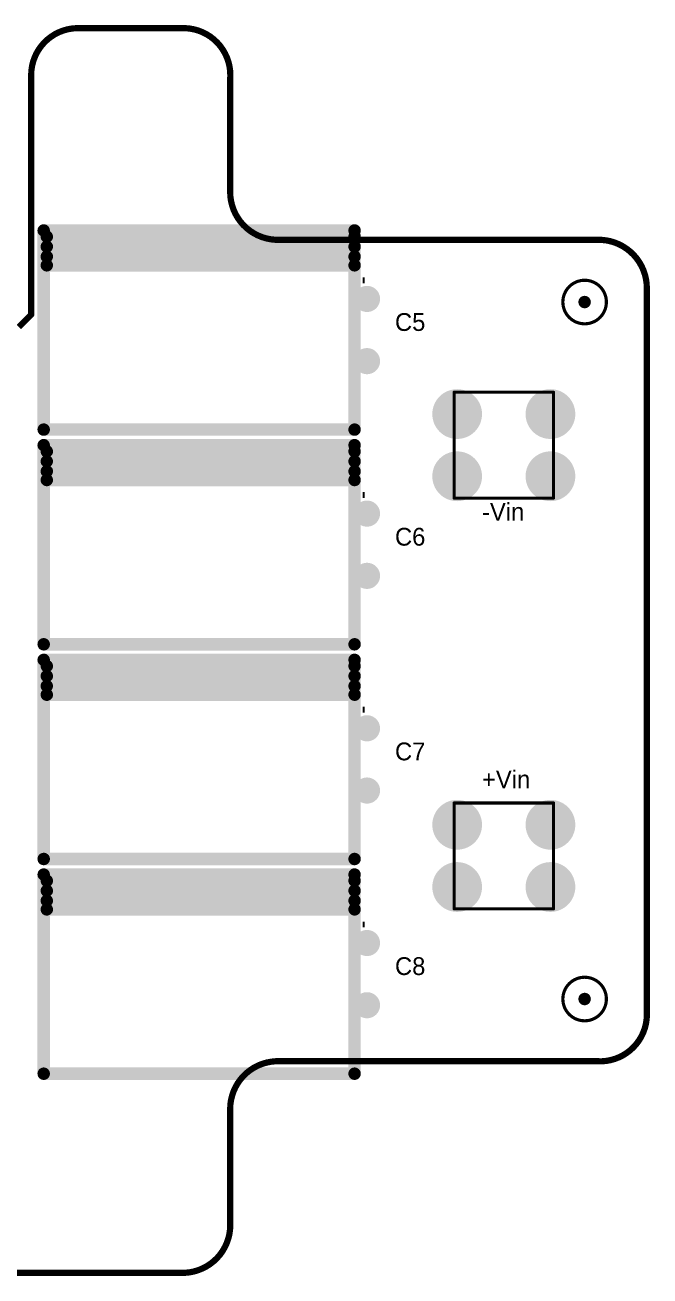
# Model space of a CAD drawing. Extents: x 0 to 137, y 0 to 100.
# Drawn here: x 86.5 to 136.8, y -0.3 to 100.3 of the extents above; entities that cross this region are included whole.
import ezdxf
from ezdxf.enums import TextEntityAlignment as Align

# ---------------------------------------------------------------- set-up
doc = ezdxf.new("R2010")
doc.units = 0
doc.header["$MEASUREMENT"] = 0
for name, color, linetype in [('2DLINES_1', 2, 'Continuous'), ('BOARD_OUTLINE', 1, 'Continuous'), ('COMP_OUTLINE_TOP', 4, 'Continuous'), ('PADLAYER_BOTTOM', 6, 'Continuous'), ('PADLAYER_TOP', 5, 'Continuous'), ('TEXT_1', 3, 'Continuous'), ('TOOL_TOP', 7, 'Continuous')]:
    doc.layers.add(name, color=color, linetype=linetype)

msp = doc.modelspace()

# ---------------------------------------------------------------- linework, layer by layer
at = {"layer": '2DLINES_1', "const_width": 0.25}
for points in [[(129, 70.75), (121, 70.75)], [(121, 70.75), (121, 62.25)], [(129, 70.75), (121, 70.75)], [(121, 70.75), (121, 62.25)], [(129, 70.75), (121, 70.75)], [(121, 70.75), (121, 62.25)], [(129, 62.25), (129, 70.75)], [(129, 62.25), (129, 70.75)], [(129, 62.25), (129, 70.75)], [(121, 62.25), (129, 62.25)], [(121, 62.25), (129, 62.25)], [(121, 62.25), (129, 62.25)], [(129, 37.75), (121, 37.75)], [(121, 37.75), (121, 29.25)], [(129, 37.75), (121, 37.75)], [(121, 37.75), (121, 29.25)], [(129, 37.75), (121, 37.75)], [(121, 37.75), (121, 29.25)], [(129, 29.25), (129, 37.75)], [(129, 29.25), (129, 37.75)], [(129, 29.25), (129, 37.75)], [(121, 29.25), (129, 29.25)], [(121, 29.25), (129, 29.25)], [(121, 29.25), (129, 29.25)]]:
    msp.add_lwpolyline(points, dxfattribs=at)
at = {"layer": '2DLINES_1', "const_width": 0.125}
for points in [[(120.9375, 70.75, 1), (121.0625, 70.75, 1)], [(120.9375, 70.75, 1), (121.0625, 70.75, 1)], [(120.9375, 70.75, 1), (121.0625, 70.75, 1)], [(120.9375, 70.75, 1), (121.0625, 70.75, 1)], [(120.9375, 70.75, 1), (121.0625, 70.75, 1)], [(120.9375, 70.75, 1), (121.0625, 70.75, 1)], [(128.9375, 70.75, 1), (129.0625, 70.75, 1)], [(128.9375, 70.75, 1), (129.0625, 70.75, 1)], [(128.9375, 70.75, 1), (129.0625, 70.75, 1)], [(128.9375, 70.75, 1), (129.0625, 70.75, 1)], [(128.9375, 70.75, 1), (129.0625, 70.75, 1)], [(128.9375, 70.75, 1), (129.0625, 70.75, 1)], [(120.9375, 62.25, 1), (121.0625, 62.25, 1)], [(120.9375, 62.25, 1), (121.0625, 62.25, 1)], [(120.9375, 62.25, 1), (121.0625, 62.25, 1)], [(120.9375, 62.25, 1), (121.0625, 62.25, 1)], [(120.9375, 62.25, 1), (121.0625, 62.25, 1)], [(120.9375, 62.25, 1), (121.0625, 62.25, 1)], [(128.9375, 62.25, 1), (129.0625, 62.25, 1)], [(128.9375, 62.25, 1), (129.0625, 62.25, 1)], [(128.9375, 62.25, 1), (129.0625, 62.25, 1)], [(128.9375, 62.25, 1), (129.0625, 62.25, 1)], [(128.9375, 62.25, 1), (129.0625, 62.25, 1)], [(128.9375, 62.25, 1), (129.0625, 62.25, 1)], [(120.9375, 37.75, 1), (121.0625, 37.75, 1)], [(120.9375, 37.75, 1), (121.0625, 37.75, 1)], [(120.9375, 37.75, 1), (121.0625, 37.75, 1)], [(120.9375, 37.75, 1), (121.0625, 37.75, 1)], [(120.9375, 37.75, 1), (121.0625, 37.75, 1)], [(120.9375, 37.75, 1), (121.0625, 37.75, 1)], [(128.9375, 37.75, 1), (129.0625, 37.75, 1)], [(128.9375, 37.75, 1), (129.0625, 37.75, 1)], [(128.9375, 37.75, 1), (129.0625, 37.75, 1)], [(128.9375, 37.75, 1), (129.0625, 37.75, 1)], [(128.9375, 37.75, 1), (129.0625, 37.75, 1)], [(128.9375, 37.75, 1), (129.0625, 37.75, 1)], [(120.9375, 29.25, 1), (121.0625, 29.25, 1)], [(120.9375, 29.25, 1), (121.0625, 29.25, 1)], [(120.9375, 29.25, 1), (121.0625, 29.25, 1)], [(120.9375, 29.25, 1), (121.0625, 29.25, 1)], [(120.9375, 29.25, 1), (121.0625, 29.25, 1)], [(120.9375, 29.25, 1), (121.0625, 29.25, 1)], [(128.9375, 29.25, 1), (129.0625, 29.25, 1)], [(128.9375, 29.25, 1), (129.0625, 29.25, 1)], [(128.9375, 29.25, 1), (129.0625, 29.25, 1)], [(128.9375, 29.25, 1), (129.0625, 29.25, 1)], [(128.9375, 29.25, 1), (129.0625, 29.25, 1)], [(128.9375, 29.25, 1), (129.0625, 29.25, 1)]]:
    msp.add_lwpolyline(points, format="xyb", close=True, dxfattribs=at)
at = {"layer": 'BOARD_OUTLINE', "const_width": 0.5}
for points in [[(91, 100, 0.43248), (86.99276, 96.23366, 0.015491)], [(99, 100), (91, 100, 0.43248)], [(103.00724, 96.23365, 0.432479), (99, 100)], [(86.99276, 96.23366, 0.015491), (87, 96)], [(103, 96, 0.01549), (103.00724, 96.23365, 0.432479)], [(102.99663, 86.8391, -0.010472), (103, 87)], [(107, 83, -0.426536), (102.99663, 86.8391, -0.010472)], [(132.5, 83), (107, 83, -0.426536)], [(136.50201, 79.12516, 0.423703), (132.5, 83)], [(136.5, 79), (136.50201, 79.12516, 0.423703)], [(136.50723, 20.76635, 0.01549), (136.5, 21)], [(132.5, 17, 0.432479), (136.50723, 20.76635, 0.01549)], [(102.99663, 13.16091, -0.426536), (107, 17)], [(107, 17), (132.5, 17, 0.432479)], [(103, 13, -0.010472), (102.99663, 13.16091, -0.426536)], [(103, 4), (103, 13, -0.010472)], [(99, 0, 0.426536), (103.00337, 3.83909, 0.010472)], [(103.00337, 3.83909, 0.010472), (103, 4)], [(21, 0), (99, 0, 0.426536)]]:
    msp.add_lwpolyline(points, format="xyb", dxfattribs=at)
at = {"layer": 'BOARD_OUTLINE', "const_width": 0.25}
for points in [[(90.875, 100, 1), (91.125, 100, 1)], [(90.875, 100, 1), (91.125, 100, 1)], [(98.875, 100, 1), (99.125, 100, 1)], [(98.875, 100, 1), (99.125, 100, 1)], [(86.86776, 96.23366, 1), (87.11776, 96.23366, 1)], [(86.86776, 96.23366, 1), (87.11776, 96.23366, 1)], [(86.875, 96, 1), (87.125, 96, 1)], [(86.875, 96, 1), (87.125, 96, 1)], [(102.875, 96, 1), (103.125, 96, 1)], [(102.875, 96, 1), (103.125, 96, 1)], [(102.88224, 96.23365, 1), (103.13224, 96.23365, 1)], [(102.88224, 96.23365, 1), (103.13224, 96.23365, 1)], [(102.87163, 86.8391, 1), (103.12163, 86.8391, 1)], [(102.87163, 86.8391, 1), (103.12163, 86.8391, 1)], [(102.875, 87, 1), (103.125, 87, 1)], [(102.875, 87, 1), (103.125, 87, 1)], [(106.875, 83, 1), (107.125, 83, 1)], [(106.875, 83, 1), (107.125, 83, 1)], [(132.375, 83, 1), (132.625, 83, 1)], [(132.375, 83, 1), (132.625, 83, 1)], [(136.375, 79, 1), (136.625, 79, 1)], [(136.375, 79, 1), (136.625, 79, 1)], [(136.37701, 79.12516, 1), (136.62701, 79.12516, 1)], [(136.37701, 79.12516, 1), (136.62701, 79.12516, 1)], [(86.875, 77, 1), (87.125, 77, 1)], [(86.875, 77, 1), (87.125, 77, 1)], [(136.375, 21, 1), (136.625, 21, 1)], [(136.375, 21, 1), (136.625, 21, 1)], [(136.38223, 20.76635, 1), (136.63223, 20.76635, 1)], [(136.38223, 20.76635, 1), (136.63223, 20.76635, 1)], [(106.875, 17, 1), (107.125, 17, 1)], [(106.875, 17, 1), (107.125, 17, 1)], [(132.375, 17, 1), (132.625, 17, 1)], [(132.375, 17, 1), (132.625, 17, 1)], [(102.87163, 13.16091, 1), (103.12163, 13.16091, 1)], [(102.87163, 13.16091, 1), (103.12163, 13.16091, 1)], [(102.875, 13, 1), (103.125, 13, 1)], [(102.875, 13, 1), (103.125, 13, 1)], [(102.875, 4, 1), (103.125, 4, 1)], [(102.875, 4, 1), (103.125, 4, 1)], [(102.87837, 3.83909, 1), (103.12837, 3.83909, 1)], [(102.87837, 3.83909, 1), (103.12837, 3.83909, 1)], [(98.875, 0, 1), (99.125, 0, 1)], [(98.875, 0, 1), (99.125, 0, 1)]]:
    msp.add_lwpolyline(points, format="xyb", close=True, dxfattribs=at)
at = {"layer": 'BOARD_OUTLINE', "const_width": 0.5}
for points in [[(87, 96), (87, 77)], [(103, 87), (103, 96)], [(136.5, 21), (136.5, 79)], [(87, 77), (86, 76)]]:
    msp.add_lwpolyline(points, dxfattribs=at)
at = {"layer": 'COMP_OUTLINE_TOP', "const_width": 1}
for points in [[(88, 67.75001), (88, 83.75001)], [(88, 83.75001), (113, 83.75)], [(88.25, 83.25001), (113, 83.25)], [(113, 83.75), (113, 67.75)], [(113, 82.45), (88.25, 82.45001)], [(88.25, 81.65001), (113, 81.65)], [(88.25, 80.95001), (113, 80.95)], [(113, 67.75), (88, 67.75001)], [(88, 50.50001), (88, 66.50001)], [(88, 66.50001), (113, 66.5)], [(88.25, 66.00001), (113, 66)], [(113, 66.5), (113, 50.5)], [(113, 65.2), (88.25, 65.20001)], [(88.25, 64.40001), (113, 64.4)], [(88.25, 63.70001), (113, 63.7)], [(113, 50.5), (88, 50.50001)], [(88, 33.25001), (88, 49.25001)], [(88, 49.25001), (113, 49.25)], [(113, 49.25), (113, 33.25)], [(88.25, 48.75001), (113, 48.75)], [(113, 47.95), (88.25, 47.95001)], [(88.25, 47.15001), (113, 47.15)], [(88.25, 46.45001), (113, 46.45)], [(113, 33.25), (88, 33.25001)], [(88, 16.00001), (88, 32.00001)], [(88, 32.00001), (113, 32)], [(113, 32), (113, 16)], [(88.25, 31.50001), (113, 31.5)], [(113, 30.7), (88.25, 30.70001)], [(88.25, 29.90001), (113, 29.9)], [(88.25, 29.20001), (113, 29.2)], [(113, 16), (88, 16.00001)]]:
    msp.add_lwpolyline(points, dxfattribs=at)
at = {"layer": 'COMP_OUTLINE_TOP', "const_width": 0.5}
for points in [[(87.75, 83.75001, 1), (88.25, 83.75001, 1)], [(87.75, 83.75001, 1), (88.25, 83.75001, 1)], [(88, 83.25001, 1), (88.5, 83.25001, 1)], [(112.75, 83.75, 1), (113.25, 83.75, 1)], [(112.75, 83.75, 1), (113.25, 83.75, 1)], [(112.75, 83.25, 1), (113.25, 83.25, 1)], [(88, 82.45001, 1), (88.5, 82.45001, 1)], [(112.75, 82.45, 1), (113.25, 82.45, 1)], [(88, 81.65001, 1), (88.5, 81.65001, 1)], [(88, 80.95001, 1), (88.5, 80.95001, 1)], [(112.75, 81.65, 1), (113.25, 81.65, 1)], [(112.75, 80.95, 1), (113.25, 80.95, 1)], [(87.75, 67.75001, 1), (88.25, 67.75001, 1)], [(87.75, 67.75001, 1), (88.25, 67.75001, 1)], [(112.75, 67.75, 1), (113.25, 67.75, 1)], [(112.75, 67.75, 1), (113.25, 67.75, 1)], [(87.75, 66.50001, 1), (88.25, 66.50001, 1)], [(87.75, 66.50001, 1), (88.25, 66.50001, 1)], [(88, 66.00001, 1), (88.5, 66.00001, 1)], [(112.75, 66.5, 1), (113.25, 66.5, 1)], [(112.75, 66.5, 1), (113.25, 66.5, 1)], [(112.75, 66, 1), (113.25, 66, 1)], [(88, 65.20001, 1), (88.5, 65.20001, 1)], [(112.75, 65.2, 1), (113.25, 65.2, 1)], [(88, 64.40001, 1), (88.5, 64.40001, 1)], [(112.75, 64.4, 1), (113.25, 64.4, 1)], [(88, 63.70001, 1), (88.5, 63.70001, 1)], [(112.75, 63.7, 1), (113.25, 63.7, 1)], [(87.75, 50.50001, 1), (88.25, 50.50001, 1)], [(87.75, 50.50001, 1), (88.25, 50.50001, 1)], [(112.75, 50.5, 1), (113.25, 50.5, 1)], [(112.75, 50.5, 1), (113.25, 50.5, 1)], [(87.75, 49.25001, 1), (88.25, 49.25001, 1)], [(87.75, 49.25001, 1), (88.25, 49.25001, 1)], [(112.75, 49.25, 1), (113.25, 49.25, 1)], [(112.75, 49.25, 1), (113.25, 49.25, 1)], [(88, 48.75001, 1), (88.5, 48.75001, 1)], [(88, 47.95001, 1), (88.5, 47.95001, 1)], [(112.75, 48.75, 1), (113.25, 48.75, 1)], [(112.75, 47.95, 1), (113.25, 47.95, 1)], [(88, 47.15001, 1), (88.5, 47.15001, 1)], [(112.75, 47.15, 1), (113.25, 47.15, 1)], [(88, 46.45001, 1), (88.5, 46.45001, 1)], [(112.75, 46.45, 1), (113.25, 46.45, 1)], [(87.75, 33.25001, 1), (88.25, 33.25001, 1)], [(87.75, 33.25001, 1), (88.25, 33.25001, 1)], [(112.75, 33.25, 1), (113.25, 33.25, 1)], [(112.75, 33.25, 1), (113.25, 33.25, 1)], [(87.75, 32.00001, 1), (88.25, 32.00001, 1)], [(87.75, 32.00001, 1), (88.25, 32.00001, 1)], [(112.75, 32, 1), (113.25, 32, 1)], [(112.75, 32, 1), (113.25, 32, 1)], [(88, 31.50001, 1), (88.5, 31.50001, 1)], [(88, 30.70001, 1), (88.5, 30.70001, 1)], [(112.75, 31.5, 1), (113.25, 31.5, 1)], [(112.75, 30.7, 1), (113.25, 30.7, 1)], [(88, 29.90001, 1), (88.5, 29.90001, 1)], [(112.75, 29.9, 1), (113.25, 29.9, 1)], [(88, 29.20001, 1), (88.5, 29.20001, 1)], [(112.75, 29.2, 1), (113.25, 29.2, 1)], [(87.75, 16.00001, 1), (88.25, 16.00001, 1)], [(87.75, 16.00001, 1), (88.25, 16.00001, 1)], [(112.75, 16, 1), (113.25, 16, 1)], [(112.75, 16, 1), (113.25, 16, 1)]]:
    msp.add_lwpolyline(points, format="xyb", close=True, dxfattribs=at)
at = {"layer": 'PADLAYER_BOTTOM'}
for points, const_width in [([(113.5, 78.25, 1), (114.5, 78.25, 1)], 1), ([(131.25, 78, 1), (131.75, 78, 1)], 0.5), ([(113.5, 73.25, 1), (114.5, 73.25, 1)], 1), ([(120.25, 69, 1), (122.25, 69, 1)], 2), ([(127.75, 69, 1), (129.75, 69, 1)], 2), ([(120.25, 64, 1), (122.25, 64, 1)], 2), ([(127.75, 64, 1), (129.75, 64, 1)], 2), ([(113.5, 61, 1), (114.5, 61, 1)], 1), ([(113.5, 56, 1), (114.5, 56, 1)], 1), ([(113.5, 43.75, 1), (114.5, 43.75, 1)], 1), ([(113.5, 38.75, 1), (114.5, 38.75, 1)], 1), ([(120.25, 36, 1), (122.25, 36, 1)], 2), ([(127.75, 36, 1), (129.75, 36, 1)], 2), ([(120.25, 31, 1), (122.25, 31, 1)], 2), ([(127.75, 31, 1), (129.75, 31, 1)], 2), ([(113.5, 26.5, 1), (114.5, 26.5, 1)], 1), ([(113.5, 21.5, 1), (114.5, 21.5, 1)], 1), ([(131.25, 22, 1), (131.75, 22, 1)], 0.5)]:
    msp.add_lwpolyline(points, format="xyb", close=True, dxfattribs=dict(at, const_width=const_width))
at = {"layer": 'PADLAYER_TOP'}
for points, const_width in [([(113.5, 78.25, 1), (114.5, 78.25, 1)], 1), ([(131.25, 78, 1), (131.75, 78, 1)], 0.5), ([(113.5, 73.25, 1), (114.5, 73.25, 1)], 1), ([(120.25, 69, 1), (122.25, 69, 1)], 2), ([(127.75, 69, 1), (129.75, 69, 1)], 2), ([(120.25, 64, 1), (122.25, 64, 1)], 2), ([(127.75, 64, 1), (129.75, 64, 1)], 2), ([(113.5, 61, 1), (114.5, 61, 1)], 1), ([(113.5, 56, 1), (114.5, 56, 1)], 1), ([(113.5, 43.75, 1), (114.5, 43.75, 1)], 1), ([(113.5, 38.75, 1), (114.5, 38.75, 1)], 1), ([(120.25, 36, 1), (122.25, 36, 1)], 2), ([(127.75, 36, 1), (129.75, 36, 1)], 2), ([(120.25, 31, 1), (122.25, 31, 1)], 2), ([(127.75, 31, 1), (129.75, 31, 1)], 2), ([(113.5, 26.5, 1), (114.5, 26.5, 1)], 1), ([(113.5, 21.5, 1), (114.5, 21.5, 1)], 1), ([(131.25, 22, 1), (131.75, 22, 1)], 0.5)]:
    msp.add_lwpolyline(points, format="xyb", close=True, dxfattribs=dict(at, const_width=const_width))
at = {"layer": 'TOOL_TOP'}
for points, const_width in [([(129.75, 78, 1), (133.25, 78, 1), (129.75, 78)], 0.254), ([(113.45, 78.25, 1), (114.55, 78.25, 1), (113.45, 78.25)], 1), ([(113.45, 73.25, 1), (114.55, 73.25, 1), (113.45, 73.25)], 1), ([(120.25, 69, 1), (122.25, 69, 1), (120.25, 69)], 1), ([(127.75, 69, 1), (129.75, 69, 1), (127.75, 69)], 1), ([(120.25, 64, 1), (122.25, 64, 1), (120.25, 64)], 1), ([(127.75, 64, 1), (129.75, 64, 1), (127.75, 64)], 1), ([(113.45, 61, 1), (114.55, 61, 1), (113.45, 61)], 1), ([(113.45, 56, 1), (114.55, 56, 1), (113.45, 56)], 1), ([(113.45, 43.75, 1), (114.55, 43.75, 1), (113.45, 43.75)], 1), ([(113.45, 38.75, 1), (114.55, 38.75, 1), (113.45, 38.75)], 1), ([(120.25, 36, 1), (122.25, 36, 1), (120.25, 36)], 1), ([(127.75, 36, 1), (129.75, 36, 1), (127.75, 36)], 1), ([(120.25, 31, 1), (122.25, 31, 1), (120.25, 31)], 1), ([(127.75, 31, 1), (129.75, 31, 1), (127.75, 31)], 1), ([(113.45, 26.5, 1), (114.55, 26.5, 1), (113.45, 26.5)], 1), ([(129.75, 22, 1), (133.25, 22, 1), (129.75, 22)], 0.254), ([(113.45, 21.5, 1), (114.55, 21.5, 1), (113.45, 21.5)], 1)]:
    msp.add_lwpolyline(points, format="xyb", dxfattribs=dict(at, const_width=const_width))

# ---------------------------------------------------------------- texts
at = {"layer": 'TEXT_1'}
for s, rotation, p in [('-', 89.999982, (114.7, 79.425)), ('C5', 359.999983, (116.25, 75.25)), ('-', 89.999982, (114.7, 62.175)), ('C6', 359.999983, (116.25, 58)), ('-', 89.999982, (114.7, 44.925)), ('C7', 359.999983, (116.25, 40.75)), ('-', 89.999982, (114.7, 27.675)), ('C8', 359.999983, (116.25, 23.5))]:
    msp.add_text(s, height=1.42858, rotation=rotation, dxfattribs=at).set_placement(p, align=Align.BOTTOM_LEFT)
for s, p in [('-Vin', (123.25, 60)), ('+Vin', (123.25, 38.5))]:
    msp.add_text(s, height=1.42858, dxfattribs=at).set_placement(p, align=Align.BOTTOM_LEFT)

doc.saveas('drawing.dxf')
